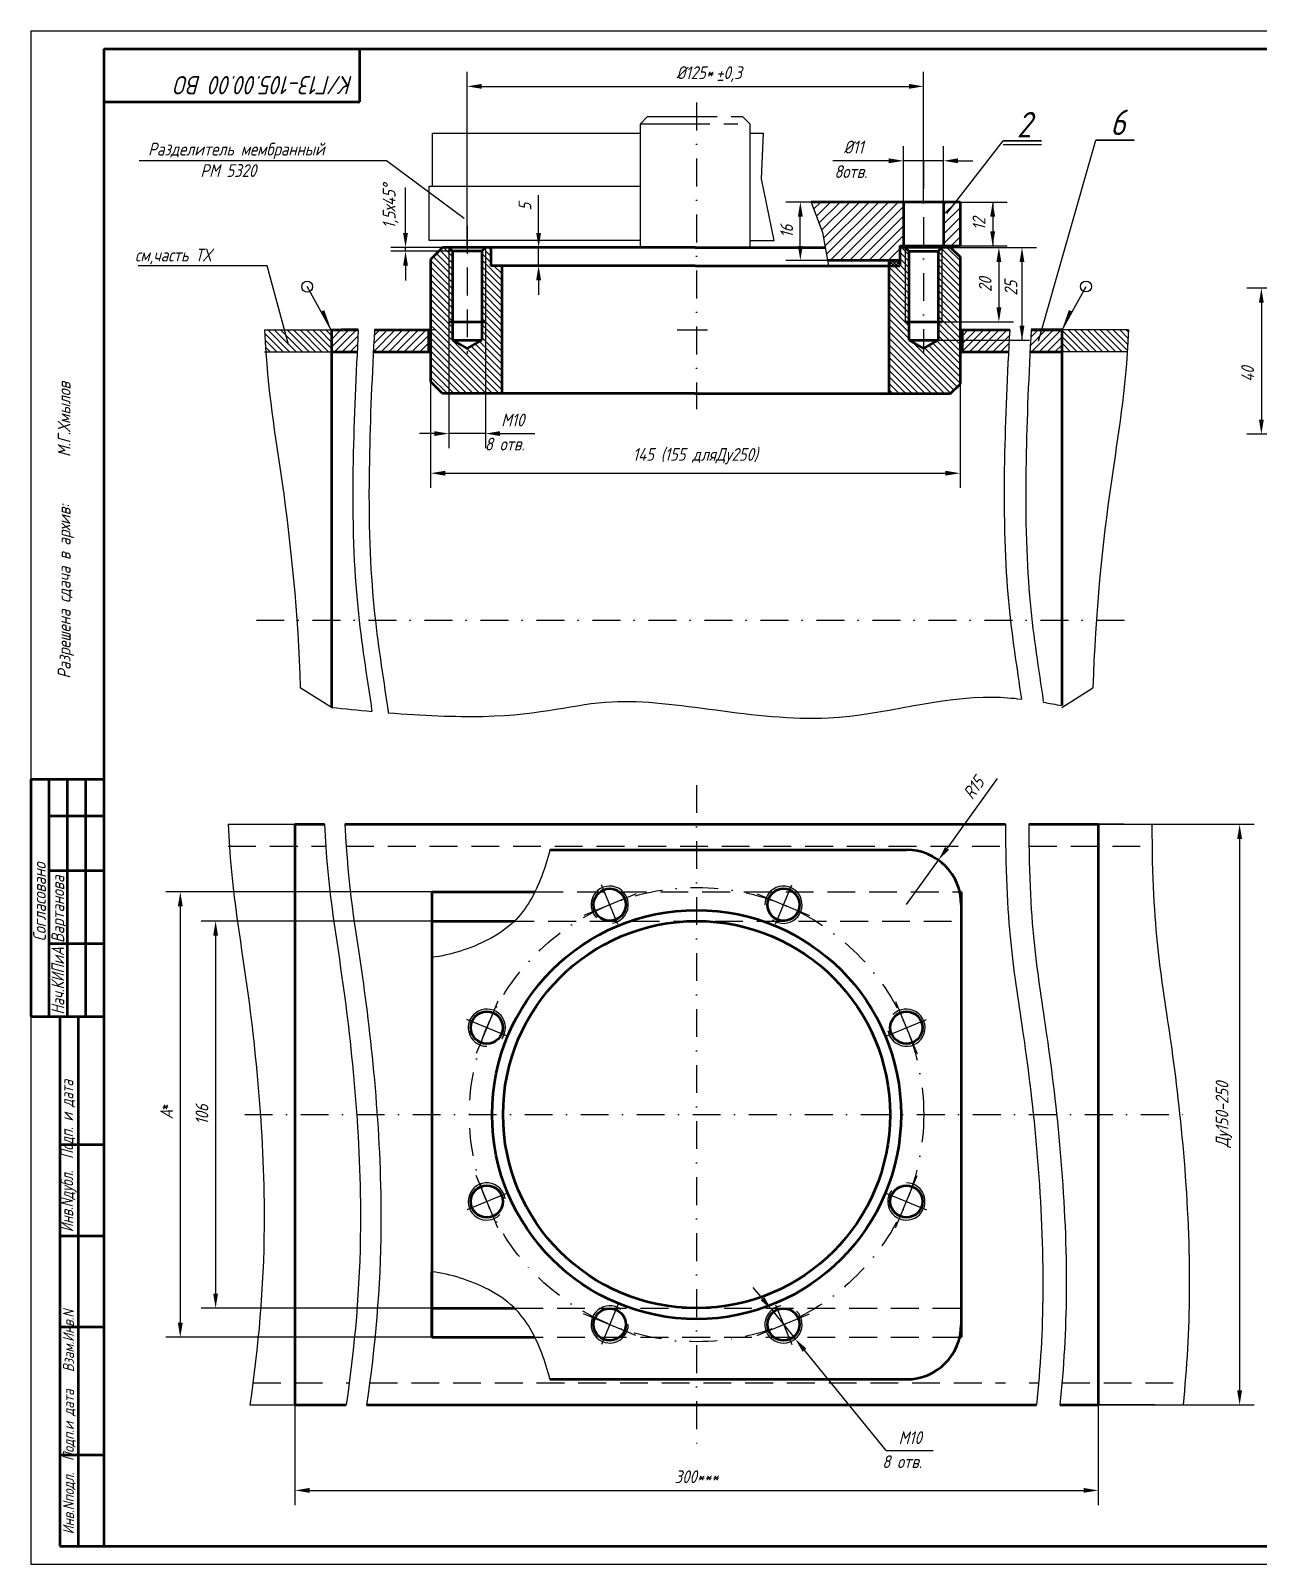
# Model space of a CAD drawing. Header units: inches. Extents: x 4333 to 5224, y 1590 to 2010.
# Drawn here: x 4333 to 4669.2, y 1590.2 to 2010.2 of the extents above; entities that cross this region are included whole.
import ezdxf
from ezdxf.enums import TextEntityAlignment as Align

# ---------------------------------------------------------------- set-up
doc = ezdxf.new("R2010")
doc.units = ezdxf.units.IN
doc.header["$LTSCALE"] = 0.6
doc.header["$MEASUREMENT"] = 0
for name, pattern in [('DASHDOT', [25.4, 12.7, -6.35, 0, -6.35]), ('DASHED', [19.05, 12.7, -6.35]), ('PHANTOM', [63.5, 31.75, -6.35, 6.35, -6.35, 6.35, -6.35])]:
    doc.linetypes.add(name, pattern=pattern)
doc.styles.get("Standard").update_dxf_attribs({"font": 'romand.shx', "width": 0.8, "oblique": 15, "height": 3.5})
doc.dimstyles.get("Standard").update_dxf_attribs({"dimtxt": 3.5, "dimasz": 4, "dimexe": 4, "dimexo": 0, "dimgap": 2, "dimtad": 1, "dimrnd": 0.05, "dimtxsty": 'Standard', "dimcen": 0.09, "dimadec": 0, "dimazin": 2, "dimtfac": 1, "dimtmove": 0, "dimatfit": 3, "dimfxl": 0, "dimtolj": 1, "dimtzin": 0, "dimlwd": 25, "dimlwe": 25, "dimarcsym": 0})

# ---------------------------------------------------------------- blocks, each defined once
blk = doc.blocks.new('*D313')
at = {"color": 0, "linetype": 'Continuous', "lineweight": 25}
for p, q in [((4689.24, 1939.73), (4666.05, 1939.73)), ((4670.05, 1935.73), (4670.05, 1903.73)), ((4688.94, 1899.73), (4666.05, 1899.73))]:
    blk.add_line(p, q, dxfattribs=at)
at = {"color": 0, "linetype": 'Continuous'}
for points in [[(4669.39, 1935.73), (4670.72, 1935.73), (4670.05, 1939.73)], [(4669.39, 1903.73), (4670.72, 1903.73), (4670.05, 1899.73)]]:
    blk.add_solid(points, dxfattribs=at)
at = {"layer": 'DEFPOINTS', "color": 0, "linetype": 'Continuous'}
for p in [(4689.24, 1939.73), (4670.05, 1899.73), (4688.94, 1899.73)]:
    blk.add_point(p, dxfattribs=at)
at = {"color": 0, "linetype": 'Continuous', "lineweight": 25, "insert": (4666.3, 1916.15), "char_height": 3.5, "attachment_point": 5, "rotation": 90}
blk.add_mtext('\\A1;40', dxfattribs=at)
blk = doc.blocks.new('*D314')
at = {"color": 0, "lineweight": 25}
for p, q in [((4452.51, 1982.15), (4452.51, 1998.97)), ((4577.51, 1963.3), (4577.51, 1998.97)), ((4456.51, 1994.97), (4573.51, 1994.97))]:
    blk.add_line(p, q, dxfattribs=at)
at = {"color": 0}
for points in [[(4456.51, 1995.64), (4456.51, 1994.31), (4452.51, 1994.97)], [(4573.51, 1995.64), (4573.51, 1994.31), (4577.51, 1994.97)]]:
    blk.add_solid(points, dxfattribs=at)
at = {"layer": 'DEFPOINTS', "color": 0}
for p in [(4577.51, 1994.97), (4452.51, 1982.15), (4577.51, 1963.3)]:
    blk.add_point(p, dxfattribs=at)
at = {"color": 0, "insert": (4514.83, 1998.72), "char_height": 3.5, "attachment_point": 5}
blk.add_mtext('\\A1;%%C125*', dxfattribs=at)
blk = doc.blocks.new('*D315')
at = {"color": 0, "linetype": 'Continuous', "lineweight": 25}
for p, q in [((4472.1, 1954.85), (4472.1, 1965.21)), ((4479.4, 1950.85), (4468.1, 1950.85)), ((4472.1, 1945.85), (4472.1, 1950.85)), ((4499.86, 1945.85), (4468.1, 1945.85)), ((4472.1, 1941.85), (4472.1, 1937.85))]:
    blk.add_line(p, q, dxfattribs=at)
at = {"color": 0, "linetype": 'Continuous'}
for points in [[(4471.43, 1954.85), (4472.76, 1954.85), (4472.1, 1950.85)], [(4471.43, 1941.85), (4472.76, 1941.85), (4472.1, 1945.85)]]:
    blk.add_solid(points, dxfattribs=at)
at = {"layer": 'DEFPOINTS', "color": 0, "linetype": 'Continuous'}
for p in [(4479.4, 1950.85), (4472.1, 1945.85), (4499.86, 1945.85)]:
    blk.add_point(p, dxfattribs=at)
at = {"color": 0, "linetype": 'Continuous', "lineweight": 25, "insert": (4468.35, 1962.03), "char_height": 3.5, "attachment_point": 5, "rotation": 90}
blk.add_mtext('\\A1;5', dxfattribs=at)
blk = doc.blocks.new('*D316')
at = {"color": 0, "lineweight": 25}
for p, q in [((4451.28, 1766.39), (4379.63, 1766.39)), ((4383.63, 1762.39), (4383.63, 1664.39)), ((4451.28, 1660.39), (4379.63, 1660.39))]:
    blk.add_line(p, q, dxfattribs=at)
at = {"color": 0}
for points in [[(4382.96, 1762.39), (4384.29, 1762.39), (4383.63, 1766.39)], [(4382.96, 1664.39), (4384.29, 1664.39), (4383.63, 1660.39)]]:
    blk.add_solid(points, dxfattribs=at)
at = {"layer": 'DEFPOINTS', "color": 0}
for p in [(4451.28, 1766.39), (4383.63, 1660.39), (4451.28, 1660.39)]:
    blk.add_point(p, dxfattribs=at)
at = {"color": 0, "insert": (4379.88, 1713.39), "char_height": 3.5, "attachment_point": 5, "rotation": 90}
blk.add_mtext('\\A1;106', dxfattribs=at)
blk = doc.blocks.new('*D322')
at = {"color": 0, "lineweight": 25}
for p, q in [((4442.86, 1774.39), (4369.95, 1774.39)), ((4373.95, 1770.39), (4373.95, 1656.39)), ((4442.86, 1652.39), (4369.95, 1652.39))]:
    blk.add_line(p, q, dxfattribs=at)
at = {"color": 0}
for points in [[(4373.28, 1770.39), (4374.62, 1770.39), (4373.95, 1774.39)], [(4373.28, 1656.39), (4374.62, 1656.39), (4373.95, 1652.39)]]:
    blk.add_solid(points, dxfattribs=at)
at = {"layer": 'DEFPOINTS', "color": 0}
for p in [(4442.86, 1774.39), (4373.95, 1652.39), (4442.86, 1652.39)]:
    blk.add_point(p, dxfattribs=at)
at = {"color": 0, "insert": (4370.2, 1713.39), "char_height": 3.5, "attachment_point": 5, "rotation": 90}
blk.add_mtext('\\A1;А', dxfattribs=at)
blk = doc.blocks.new('*D317')
at = {"color": 0, "lineweight": 25}
for p, q in [((4615.36, 1792.89), (4668.1, 1792.89)), ((4664.1, 1788.89), (4664.1, 1637.89)), ((4615.36, 1633.89), (4668.1, 1633.89))]:
    blk.add_line(p, q, dxfattribs=at)
at = {"color": 0}
for points in [[(4663.43, 1788.89), (4664.77, 1788.89), (4664.1, 1792.89)], [(4663.43, 1637.89), (4664.77, 1637.89), (4664.1, 1633.89)]]:
    blk.add_solid(points, dxfattribs=at)
at = {"layer": 'DEFPOINTS', "color": 0}
for p in [(4615.36, 1792.89), (4615.36, 1633.89), (4664.1, 1633.89)]:
    blk.add_point(p, dxfattribs=at)
at = {"color": 0, "insert": (4659.77, 1713.39), "char_height": 3.5, "attachment_point": 5, "rotation": 90}
blk.add_mtext('\\A1;Ду150-250', dxfattribs=at)
blk = doc.blocks.new('*D324')
at = {"color": 0, "lineweight": 25}
for p, q in [((4405.36, 1633.89), (4405.36, 1606.47)), ((4625.36, 1633.89), (4625.36, 1606.47)), ((4409.36, 1610.47), (4621.36, 1610.47))]:
    blk.add_line(p, q, dxfattribs=at)
at = {"color": 0}
for points in [[(4409.36, 1611.14), (4409.36, 1609.81), (4405.36, 1610.47)], [(4621.36, 1611.14), (4621.36, 1609.81), (4625.36, 1610.47)]]:
    blk.add_solid(points, dxfattribs=at)
at = {"layer": 'DEFPOINTS', "color": 0}
for p in [(4405.36, 1633.89), (4625.36, 1633.89), (4625.36, 1610.47)]:
    blk.add_point(p, dxfattribs=at)
at = {"color": 0, "insert": (4515.36, 1614.22), "char_height": 3.5, "attachment_point": 5}
blk.add_mtext('\\A1;300***', dxfattribs=at)
blk = doc.blocks.new('*D325')
at = {"color": 0, "lineweight": 25}
for p, q in [((4597.71, 1805.43), (4583.96, 1786.32)), ((4572.86, 1770.89), (4581.62, 1783.07))]:
    blk.add_line(p, q, dxfattribs=at)
at = {"color": 0}
blk.add_solid([(4583.42, 1786.71), (4584.5, 1785.93), (4581.62, 1783.07)], dxfattribs=at)
at = {"layer": 'DEFPOINTS', "color": 0}
for p in [(4581.62, 1783.07), (4572.86, 1770.89)]:
    blk.add_point(p, dxfattribs=at)
at = {"color": 0, "insert": (4591.24, 1802.85), "char_height": 3.5, "attachment_point": 5, "rotation": 54.2697}
blk.add_mtext('\\A1;R15', dxfattribs=at)
blk = doc.blocks.new('*D327')
at = {"color": 0, "lineweight": 25}
for p, q in [((4572.01, 1963.3), (4539.78, 1963.3)), ((4543.78, 1951.3), (4543.78, 1959.3)), ((4571.01, 1947.3), (4539.78, 1947.3))]:
    blk.add_line(p, q, dxfattribs=at)
at = {"color": 0}
for points in [[(4543.11, 1959.3), (4544.45, 1959.3), (4543.78, 1963.3)], [(4543.11, 1951.3), (4544.45, 1951.3), (4543.78, 1947.3)]]:
    blk.add_solid(points, dxfattribs=at)
at = {"layer": 'DEFPOINTS', "color": 0}
for p in [(4543.78, 1963.3), (4572.01, 1963.3), (4571.01, 1947.3)]:
    blk.add_point(p, dxfattribs=at)
at = {"color": 0, "insert": (4540.03, 1955.3), "char_height": 3.5, "attachment_point": 5, "rotation": 90}
blk.add_mtext('\\A1;16', dxfattribs=at)
blk = doc.blocks.new('*D329')
at = {"color": 0, "lineweight": 25}
for p, q in [((4572.01, 1963.3), (4572.01, 1978.59)), ((4583.01, 1963.3), (4583.01, 1978.59)), ((4568.01, 1974.59), (4552.68, 1974.59)), ((4583.01, 1974.59), (4572.01, 1974.59)), ((4587.01, 1974.59), (4591.01, 1974.59))]:
    blk.add_line(p, q, dxfattribs=at)
at = {"color": 0}
for points in [[(4568.01, 1975.25), (4568.01, 1973.92), (4572.01, 1974.59)], [(4587.01, 1975.25), (4587.01, 1973.92), (4583.01, 1974.59)]]:
    blk.add_solid(points, dxfattribs=at)
at = {"layer": 'DEFPOINTS', "color": 0}
for p in [(4572.01, 1974.59), (4572.01, 1963.3), (4583.01, 1963.3)]:
    blk.add_point(p, dxfattribs=at)
at = {"color": 0, "insert": (4558.35, 1978.34), "char_height": 3.5, "attachment_point": 5}
blk.add_mtext('\\A1;%%C11', dxfattribs=at)

msp = doc.modelspace()

# ---------------------------------------------------------------- hatches: boundary and pattern name
h = msp.add_hatch()
h.set_pattern_fill('ANSI31', color=256, scale=15, style=0)
h.set_pattern_definition([(45, (-3500.4787, 964.214), (-1.3258252, 1.3258252), [])])
h.paths.add_polyline_path([(4571.014, 1963.304), (4546.76, 1963.304), (4549.814, 1954.954), (4550.555, 1950.854), (4571.014, 1950.854)])
h.paths.add_polyline_path([(4587.514, 1963.304), (4583.014, 1963.304), (4583.014, 1951.304), (4587.514, 1951.304)])
h.paths.add_polyline_path([(4571.014, 1950.854), (4550.555, 1950.854), (4551.196, 1947.304), (4571.014, 1947.304)])
h.paths.add_polyline_path([(4572.014, 1963.304), (4571.014, 1963.304), (4571.014, 1951.304), (4572.014, 1951.304)])
h = msp.add_hatch()
h.set_pattern_fill('ANSI37', color=256, scale=5, style=0)
h.set_pattern_definition([(45, (-4453.53145, 795.34385), (-0.44194174, 0.44194174), []), (135, (-4453.53145, 795.34385), (-0.44194174, -0.44194174), [])])
h.paths.add_polyline_path([(4571.014, 1947.304), (4568.014, 1947.304), (4568.014, 1945.854), (4571.014, 1945.854)])
h = msp.add_hatch()
h.set_pattern_fill('ANSI31', color=256, scale=10, angle=90, style=0)
h.set_pattern_definition([(135, (-4453.5315, 795.3438), (-0.88388348, -0.88388348), [])])
edge = h.paths.add_edge_path()
edge.add_line((4415.364, 1928.257), (4397.057, 1928.257))
edge.add_spline(control_points=[(4397.057, 1928.257), (4397.154, 1926.166), (4397.268, 1924.171), (4397.397, 1922.257)], knot_values=[83.6826637, 83.6826637, 83.6826637, 83.6826637, 89.4284029, 89.4284029, 89.4284029, 89.4284029], degree=3, periodic=0)
edge.add_line((4397.397, 1922.257), (4415.364, 1922.257))
edge.add_line((4415.364, 1922.257), (4415.364, 1928.257))
edge = h.paths.add_edge_path()
edge.add_spline(control_points=[(4633.332, 1922.257), (4633.461, 1924.171), (4633.575, 1926.166), (4633.672, 1928.257)], knot_values=[83.6826637, 83.6826637, 83.6826637, 83.6826637, 89.4284029, 89.4284029, 89.4284029, 89.4284029], degree=3, periodic=0)
edge.add_line((4633.672, 1928.257), (4615.364, 1928.257))
edge.add_line((4615.364, 1928.257), (4615.364, 1922.257))
edge.add_line((4615.364, 1922.257), (4633.332, 1922.257))

# ---------------------------------------------------------------- linework, layer by layer
for p, q in [((4332.97, 2010.225), (4332.97, 1590.225)), ((4499.964, 1984.754), (4501.964, 1986.754)), ((4527.914, 1986.754), (4529.914, 1984.754)), ((4529.914, 1984.754), (4529.914, 1950.854)), ((4443.014, 1967.604), (4443.014, 1982.154)), ((4443.014, 1982.154), (4455.514, 1982.154)), ((4529.914, 1982.154), (4533.689, 1982.154)), ((4533.114, 1969.654), (4533.689, 1982.154)), ((4583.932, 1960.131), (4599.364, 1980.014)), ((4599.364, 1979.014), (4609.864, 1979.014)), ((4608.995, 1925.21), (4624.674, 1980.243)), ((4362.666, 1974.706), (4430.436, 1974.706)), ((4430.436, 1974.706), (4451.694, 1958.906)), ((4442.114, 1967.604), (4500.014, 1967.604)), ((4536.614, 1952.804), (4533.114, 1969.654)), ((4546.76, 1963.304), (4549.814, 1954.954)), ((4549.814, 1954.954), (4551.458, 1945.854)), ((4448.514, 1944.821), (4444.148, 1949.187)), ((4448.514, 1946.589), (4445.032, 1950.071)), ((4448.514, 1948.356), (4446.017, 1950.854)), ((4447.512, 1950.851), (4447.512, 1930.445)), ((4447.514, 1950.854), (4447.514, 1935.554)), ((4459.014, 1946.695), (4456.514, 1949.195)), ((4457.512, 1950.851), (4457.512, 1930.445)), ((4457.514, 1950.854), (4457.514, 1935.554)), ((4459.014, 1948.463), (4457.514, 1949.963)), ((4459.014, 1950.231), (4458.392, 1950.854)), ((4529.914, 1952.804), (4536.614, 1952.804)), ((4573.514, 1947.1), (4571.014, 1949.6)), ((4573.514, 1948.868), (4571.526, 1950.856)), ((4572.514, 1950.854), (4572.514, 1930.447)), ((4587.514, 1943.707), (4581.514, 1949.707)), ((4582.514, 1950.854), (4582.514, 1943.157)), ((4582.514, 1950.854), (4582.514, 1930.447)), ((4587.514, 1945.474), (4582.514, 1950.474)), ((4587.514, 1947.242), (4583.901, 1950.856)), ((4397.72, 1945.816), (4362.442, 1945.816)), ((4403.616, 1924.301), (4397.72, 1945.816)), ((4448.514, 1941.285), (4442.514, 1947.285)), ((4448.514, 1939.518), (4442.514, 1945.518)), ((4448.514, 1943.053), (4443.264, 1948.303)), ((4462.014, 1941.927), (4456.514, 1947.427)), ((4462.014, 1940.16), (4456.514, 1945.66)), ((4462.014, 1943.695), (4459.856, 1945.854)), ((4462.014, 1945.463), (4461.624, 1945.854)), ((4573.514, 1941.797), (4568.014, 1947.297)), ((4573.514, 1940.029), (4568.014, 1945.529)), ((4573.514, 1945.332), (4571.014, 1947.832)), ((4573.514, 1943.565), (4571.014, 1946.065)), ((4587.514, 1941.939), (4581.514, 1947.939)), ((4587.514, 1940.171), (4581.514, 1946.171)), ((4448.514, 1937.75), (4442.514, 1943.75)), ((4448.514, 1935.982), (4442.514, 1941.982)), ((4462.014, 1938.392), (4456.514, 1943.892)), ((4462.014, 1936.624), (4456.514, 1942.124)), ((4573.514, 1938.261), (4568.014, 1943.761)), ((4573.514, 1936.493), (4568.014, 1941.993)), ((4587.514, 1938.403), (4581.514, 1944.403)), ((4587.514, 1936.636), (4581.514, 1942.636)), ((4587.514, 1934.868), (4581.514, 1940.868)), ((4415.358, 1928.101), (4408.704, 1940.121)), ((4448.514, 1934.214), (4442.514, 1940.214)), ((4448.514, 1932.446), (4442.514, 1938.446)), ((4448.514, 1930.679), (4442.514, 1936.679)), ((4462.014, 1934.856), (4456.514, 1940.356)), ((4462.014, 1933.089), (4456.514, 1938.589)), ((4462.014, 1931.321), (4456.514, 1936.821)), ((4572.514, 1935.726), (4568.014, 1940.226)), ((4573.514, 1932.958), (4568.014, 1938.458)), ((4573.514, 1931.19), (4568.014, 1936.69)), ((4587.514, 1933.1), (4581.514, 1939.1)), ((4587.514, 1931.332), (4581.514, 1937.332)), ((4615.381, 1928.152), (4622.035, 1940.171)), ((4448.512, 1928.913), (4442.514, 1934.911)), ((4447.401, 1928.257), (4442.514, 1933.143)), ((4462.014, 1929.553), (4456.514, 1935.053)), ((4461.543, 1928.257), (4456.514, 1933.285)), ((4573.514, 1929.422), (4568.014, 1934.922)), ((4573.514, 1927.655), (4568.014, 1933.155)), ((4573.514, 1934.726), (4572.687, 1935.554)), ((4587.514, 1927.797), (4581.514, 1933.797)), ((4584.758, 1930.554), (4581.514, 1933.797)), ((4587.514, 1926.029), (4581.514, 1932.029)), ((4582.99, 1930.554), (4581.514, 1932.029)), ((4586.525, 1930.554), (4581.525, 1935.554)), ((4397.057, 1928.257), (4422.716, 1928.257)), ((4415.364, 1927.784), (4415.837, 1928.257)), ((4415.364, 1925.663), (4417.958, 1928.257)), ((4415.364, 1923.542), (4420.08, 1928.257)), ((4416.201, 1922.257), (4422.201, 1928.257)), ((4426.829, 1922.278), (4432.807, 1928.257)), ((4426.947, 1924.518), (4430.686, 1928.257)), ((4427.07, 1926.762), (4428.565, 1928.257)), ((4443.865, 1928.257), (4427.155, 1928.257)), ((4428.929, 1922.257), (4434.929, 1928.257)), ((4431.05, 1922.257), (4437.05, 1928.257)), ((4433.171, 1922.257), (4439.171, 1928.257)), ((4435.293, 1922.257), (4441.293, 1928.257)), ((4445.633, 1928.257), (4442.514, 1931.375)), ((4443.865, 1928.257), (4442.514, 1929.608)), ((4459.501, 1910.854), (4442.514, 1927.84)), ((4461.268, 1910.854), (4443.865, 1928.257)), ((4462.014, 1911.875), (4445.633, 1928.257)), ((4448.512, 1927.146), (4447.401, 1928.257)), ((4458.007, 1928.257), (4456.512, 1929.752)), ((4462.014, 1922.482), (4456.512, 1927.984)), ((4459.775, 1928.257), (4456.514, 1931.518)), ((4462.014, 1924.25), (4458.007, 1928.257)), ((4462.014, 1926.018), (4459.775, 1928.257)), ((4462.014, 1927.785), (4461.543, 1928.257)), ((4510.037, 1928.257), (4518.347, 1928.257)), ((4586.731, 1912.67), (4568.014, 1931.387)), ((4573.514, 1925.887), (4568.014, 1931.387)), ((4585.847, 1911.786), (4568.014, 1929.619)), ((4573.233, 1924.401), (4568.014, 1929.619)), ((4584.963, 1910.902), (4568.014, 1927.851)), ((4587.514, 1924.261), (4581.514, 1930.261)), ((4587.514, 1922.493), (4581.514, 1928.493)), ((4587.514, 1922.493), (4581.514, 1928.493)), ((4601.117, 1928.257), (4587.514, 1928.257)), ((4588.114, 1926.586), (4589.785, 1928.257)), ((4588.114, 1924.465), (4591.906, 1928.257)), ((4588.114, 1922.344), (4594.028, 1928.257)), ((4590.149, 1922.257), (4596.149, 1928.257)), ((4592.27, 1922.257), (4598.27, 1928.257)), ((4594.392, 1922.257), (4600.392, 1928.257)), ((4606.784, 1924.043), (4610.998, 1928.257)), ((4606.906, 1926.286), (4608.877, 1928.257)), ((4607.12, 1922.257), (4613.12, 1928.257)), ((4633.672, 1928.257), (4608.013, 1928.257)), ((4609.241, 1922.257), (4615.241, 1928.257)), ((4418.322, 1922.257), (4422.62, 1926.554)), ((4420.444, 1922.257), (4422.497, 1924.311)), ((4437.414, 1922.257), (4441.914, 1926.757)), ((4439.535, 1922.257), (4441.914, 1924.636)), ((4457.733, 1910.854), (4442.514, 1926.072)), ((4455.965, 1910.854), (4442.514, 1924.304)), ((4462.014, 1915.411), (4453.628, 1923.797)), ((4462.014, 1917.179), (4454.753, 1924.44)), ((4462.014, 1918.946), (4455.878, 1925.083)), ((4462.014, 1920.714), (4456.512, 1926.217)), ((4583.244, 1910.854), (4568.014, 1926.084)), ((4581.477, 1910.854), (4568.014, 1924.316)), ((4587.514, 1915.422), (4578.953, 1923.984)), ((4587.514, 1917.19), (4580.078, 1924.627)), ((4587.514, 1918.958), (4581.203, 1925.269)), ((4587.514, 1920.726), (4581.514, 1926.726)), ((4581.514, 1925.447), (4606.524, 1925.447)), ((4596.513, 1922.257), (4601.034, 1926.778)), ((4598.634, 1922.257), (4600.911, 1924.533)), ((4611.362, 1922.257), (4615.364, 1926.259)), ((4613.484, 1922.257), (4615.364, 1924.138)), ((4441.657, 1922.257), (4441.914, 1922.515)), ((4454.197, 1910.854), (4442.514, 1922.537)), ((4452.43, 1910.854), (4442.514, 1920.769)), ((4462.014, 1913.643), (4452.48, 1923.177)), ((4579.709, 1910.854), (4568.014, 1922.548)), ((4577.941, 1910.854), (4568.014, 1920.78)), ((4587.514, 1913.655), (4577.828, 1923.341)), ((4600.756, 1922.257), (4600.793, 1922.294)), ((4450.662, 1910.854), (4442.514, 1919.001)), ((4448.894, 1910.854), (4442.514, 1917.233)), ((4447.126, 1910.854), (4442.514, 1915.466)), ((4576.173, 1910.854), (4568.014, 1919.012)), ((4574.406, 1910.854), (4568.014, 1917.245)), ((4572.638, 1910.854), (4568.014, 1915.477)), ((4570.87, 1910.854), (4568.014, 1913.709)), ((4569.102, 1910.854), (4568.014, 1911.941)), ((4482.464, 1910.854), (4445.814, 1910.854)), ((4515.014, 1910.854), (4553.126, 1910.854)), ((4542.805, 1910.854), (4560.249, 1910.854)), ((4568.024, 1910.854), (4547.464, 1910.854)), ((4332.97, 1887.225), (4332.97, 1590.225)), ((4415.364, 1824.911), (4406.792, 1830.299)), ((4615.364, 1824.911), (4623.937, 1830.299)), ((4387.057, 1792.893), (4413.446, 1792.893)), ((4599.988, 1792.893), (4419.043, 1792.893)), ((4632.376, 1792.893), (4606.385, 1792.893)), ((4619.119, 1792.893), (4632.376, 1792.893)), ((4475.184, 1785.893), (4567.864, 1785.893)), ((4498.805, 1773.86), (4484.481, 1767.927)), ((4493.78, 1765.502), (4489.299, 1776.321)), ((4546.412, 1767.859), (4532.088, 1773.792)), ((4536.949, 1765.502), (4541.43, 1776.321)), ((4460.899, 1744.44), (4454.965, 1730.116)), ((4575.832, 1729.952), (4569.898, 1744.277)), ((4463.255, 1734.977), (4452.436, 1739.459)), ((4567.474, 1734.977), (4578.292, 1739.459)), ((4454.897, 1696.834), (4460.831, 1682.509)), ((4569.83, 1682.346), (4575.764, 1696.67)), ((4463.255, 1691.809), (4452.436, 1687.327)), ((4567.474, 1691.809), (4578.292, 1687.327)), ((4493.78, 1661.284), (4489.299, 1650.465)), ((4536.949, 1661.284), (4541.43, 1650.465)), ((4484.317, 1658.927), (4498.641, 1652.994)), ((4531.924, 1652.926), (4546.248, 1658.859)), ((4392.991, 1633.893), (4419.38, 1633.893)), ((4419.38, 1633.893), (4405.364, 1633.893)), ((4608.5, 1633.893), (4424.978, 1633.893)), ((4424.978, 1633.893), (4608.5, 1633.893)), ((4640.889, 1633.893), (4614.898, 1633.893)), ((4614.898, 1633.893), (4615.364, 1633.893)), ((4567.335, 1621.366), (4580.141, 1621.366))]:
    msp.add_line(p, q)
at = {"lineweight": 25}
for p, q in [((4332.97, 2010.225), (5223.97, 2010.225)), ((4332.97, 2005.225), (4332.97, 1595.225)), ((4435.649, 1954.854), (4435.649, 1967.276)), ((4587.514, 1963.304), (4600.461, 1963.304)), ((4596.461, 1963.304), (4596.461, 1951.304)), ((4445.814, 1950.854), (4431.649, 1950.854)), ((4448.514, 1949.854), (4431.649, 1949.854)), ((4435.649, 1949.854), (4435.649, 1950.854)), ((4584.912, 1950.856), (4602.165, 1950.856)), ((4587.514, 1951.304), (4600.461, 1951.304)), ((4435.649, 1945.854), (4435.649, 1941.854)), ((4598.165, 1946.856), (4598.165, 1934.447)), ((4447.514, 1935.554), (4447.514, 1895.886)), ((4457.514, 1935.554), (4457.514, 1895.886)), ((4581.514, 1930.447), (4602.165, 1930.447)), ((4442.514, 1914.154), (4442.514, 1885.031)), ((4587.514, 1913.454), (4587.514, 1885.031)), ((4443.514, 1899.886), (4439.514, 1899.886)), ((4457.514, 1899.886), (4447.514, 1899.886)), ((4461.514, 1899.886), (4471.08, 1899.886)), ((4446.514, 1889.031), (4583.514, 1889.031)), ((4533.419, 1662.98), (4530.892, 1666.081)), ((4535.946, 1659.88), (4542.39, 1651.973)), ((4567.335, 1621.366), (4544.917, 1648.873)), ((4332.97, 1590.225), (5223.97, 1590.225))]:
    msp.add_line(p, q, dxfattribs=at)
at = {"lineweight": 50}
for p, q in [((4352.97, 2005.225), (4352.97, 1595.225)), ((4352.97, 2005.225), (5218.97, 2005.225)), ((4423.103, 1990.72), (4423.103, 2005.225)), ((4353.039, 1990.72), (4423.103, 1990.72)), ((4587.514, 1963.304), (4546.76, 1963.304)), ((4572.014, 1963.304), (4572.014, 1951.304)), ((4583.014, 1963.304), (4583.014, 1951.304)), ((4587.514, 1963.304), (4587.514, 1951.304)), ((4445.814, 1950.854), (4442.514, 1947.554)), ((4477.03, 1950.854), (4445.814, 1950.854)), ((4447.514, 1950.854), (4448.514, 1949.854)), ((4448.512, 1949.851), (4448.512, 1925.445)), ((4456.514, 1949.854), (4448.514, 1949.854)), ((4456.512, 1949.851), (4456.512, 1925.445)), ((4457.514, 1950.854), (4456.514, 1949.854)), ((4459.014, 1950.854), (4459.014, 1945.854)), ((4515.014, 1950.854), (4459.014, 1950.854)), ((4515.014, 1950.854), (4550.555, 1950.854)), ((4571.014, 1951.304), (4571.014, 1945.854)), ((4571.014, 1951.304), (4587.514, 1951.304)), ((4584.912, 1950.856), (4571.014, 1950.856)), ((4572.514, 1950.854), (4573.514, 1949.854)), ((4573.514, 1949.854), (4573.514, 1925.447)), ((4573.514, 1949.854), (4581.514, 1949.854)), ((4582.517, 1950.856), (4581.514, 1949.854)), ((4581.514, 1949.854), (4581.514, 1925.447)), ((4584.912, 1950.856), (4587.514, 1948.254)), ((4584.914, 1950.854), (4587.514, 1948.254)), ((4442.514, 1947.554), (4442.514, 1914.154)), ((4515.014, 1945.854), (4459.014, 1945.854)), ((4462.014, 1945.854), (4462.014, 1910.854)), ((4515.014, 1945.854), (4571.014, 1945.854)), ((4571.014, 1947.304), (4551.196, 1947.304)), ((4568.014, 1947.304), (4568.014, 1910.854)), ((4587.514, 1948.254), (4587.514, 1913.454)), ((4415.364, 1928.257), (4415.364, 1824.911)), ((4415.364, 1928.257), (4422.716, 1928.257)), ((4422.716, 1928.257), (4418.106, 1928.257)), ((4427.155, 1928.257), (4442.514, 1928.257)), ((4441.914, 1928.257), (4441.914, 1922.257)), ((4447.512, 1930.445), (4457.512, 1930.445)), ((4572.514, 1930.447), (4582.514, 1930.447)), ((4587.514, 1928.257), (4601.117, 1928.257)), ((4588.114, 1928.257), (4588.114, 1922.257)), ((4615.364, 1928.257), (4607.017, 1928.257)), ((4607.017, 1928.257), (4615.364, 1928.257)), ((4615.364, 1928.257), (4615.364, 1825.387)), ((4448.512, 1925.445), (4456.512, 1925.445)), ((4448.512, 1925.445), (4452.512, 1923.159)), ((4452.512, 1923.159), (4456.512, 1925.445)), ((4573.514, 1925.447), (4581.514, 1925.447)), ((4573.514, 1925.447), (4577.514, 1923.162)), ((4577.514, 1923.162), (4581.514, 1925.447)), ((4415.364, 1922.257), (4422.389, 1922.257)), ((4426.828, 1922.257), (4442.514, 1922.257)), ((4587.514, 1922.257), (4600.791, 1922.257)), ((4606.69, 1922.257), (4615.364, 1922.257)), ((4462.014, 1918.07), (4462.014, 1912.529)), ((4445.814, 1910.854), (4442.514, 1914.154)), ((4584.914, 1910.854), (4587.514, 1913.454)), ((4483.521, 1910.854), (4445.814, 1910.854)), ((4515.014, 1910.854), (4476.803, 1910.854)), ((4514.964, 1910.854), (4584.914, 1910.854)), ((4332.97, 1805.225), (4332.97, 1740.225)), ((4332.97, 1805.225), (4352.97, 1805.225)), ((4337.97, 1805.225), (4337.97, 1740.225)), ((4342.97, 1805.225), (4342.97, 1740.225)), ((4347.97, 1805.225), (4347.97, 1740.225)), ((4337.97, 1795.225), (4352.97, 1795.225)), ((4405.364, 1792.893), (4405.364, 1633.893)), ((4405.364, 1792.893), (4413.446, 1792.893)), ((4419.043, 1792.893), (4599.988, 1792.893)), ((4606.385, 1792.893), (4625.364, 1792.893)), ((4625.364, 1792.893), (4625.364, 1633.893)), ((4475.184, 1785.893), (4572.864, 1785.893)), ((4337.97, 1780.225), (4352.97, 1780.225)), ((4442.864, 1774.393), (4442.864, 1756.436)), ((4587.864, 1774.393), (4587.864, 1652.393)), ((4337.97, 1760.225), (4352.97, 1760.225)), ((4442.864, 1756.304), (4442.864, 1652.393)), ((4332.97, 1740.225), (4352.97, 1740.225)), ((4340.97, 1740.225), (4340.97, 1595.225)), ((4345.97, 1740.225), (4345.97, 1595.225)), ((4340.97, 1705.225), (4352.97, 1705.225)), ((4340.97, 1680.225), (4352.97, 1680.225)), ((4442.864, 1652.393), (4442.864, 1670.35)), ((4340.97, 1655.225), (4352.97, 1655.225)), ((4475.184, 1640.893), (4572.864, 1640.893)), ((4405.364, 1633.893), (4419.38, 1633.893)), ((4424.978, 1633.893), (4608.5, 1633.893)), ((4614.898, 1633.893), (4625.364, 1633.893)), ((4340.97, 1620.225), (4352.97, 1620.225)), ((4340.97, 1595.225), (5218.97, 1595.225))]:
    msp.add_line(p, q, dxfattribs=at)
at = {"color": 0, "linetype": 'ByBlock'}
for p, q in [((4452.514, 1950.854), (4452.514, 1991.304)), ((4577.514, 1963.304), (4577.514, 1991.304)), ((4515.014, 1945.854), (4526.464, 1945.854))]:
    msp.add_line(p, q, dxfattribs=at)
at = {"linetype": 'PHANTOM'}
for p, q in [((4501.964, 1986.754), (4527.914, 1986.754)), ((4499.964, 1984.754), (4529.914, 1984.754)), ((4442.114, 1952.804), (4442.114, 1967.604))]:
    msp.add_line(p, q, dxfattribs=at)
at = {"linetype": 'DASHDOT'}
for p, q in [((4515.364, 1990.551), (4515.364, 1906.528)), ((4577.514, 1974.504), (4577.514, 1922.126)), ((4394.827, 1848.757), (4634.448, 1848.757)), ((4515.364, 1803.626), (4515.364, 1622.95)), ((4391.619, 1713.393), (4652.037, 1713.393))]:
    msp.add_line(p, q, dxfattribs=at)
at = {"linetype": 'Continuous'}
for p, q in [((4499.964, 1950.854), (4499.964, 1984.754)), ((4455.214, 1982.154), (4499.964, 1982.154)), ((4500.014, 1952.804), (4442.114, 1952.804))]:
    msp.add_line(p, q, dxfattribs=at)
at = {"lineweight": 30}
for p, q in [((4599.364, 1980.014), (4609.864, 1980.014)), ((4624.674, 1980.243), (4635.248, 1980.243))]:
    msp.add_line(p, q, dxfattribs=at)
at = {"linetype": 'DASHED'}
for p, q in [((4452.514, 1956.754), (4452.514, 1921.723)), ((4387.057, 1786.893), (4413.786, 1786.893)), ((4419.384, 1786.893), (4600.015, 1786.893)), ((4606.412, 1786.893), (4640.118, 1786.893)), ((4471.191, 1774.393), (4587.45, 1774.393)), ((4463.295, 1766.393), (4587.864, 1766.393)), ((4442.864, 1660.393), (4587.864, 1660.393)), ((4442.864, 1652.393), (4587.45, 1652.393)), ((4393.833, 1639.893), (4413.786, 1639.893)), ((4419.384, 1639.893), (4420.221, 1639.893)), ((4425.819, 1639.893), (4600.015, 1639.893)), ((4606.412, 1639.893), (4609.052, 1639.893)), ((4615.45, 1639.893), (4649.155, 1639.893))]:
    msp.add_line(p, q, dxfattribs=at)
at = {"linetype": 'Continuous', "lineweight": 25}
for p, q in [((4584.912, 1950.856), (4608.491, 1950.856)), ((4604.491, 1946.856), (4604.491, 1925.447)), ((4397.057, 1922.257), (4415.364, 1922.257)), ((4633.332, 1922.257), (4615.364, 1922.257))]:
    msp.add_line(p, q, dxfattribs=at)
at = {"color": 0}
msp.add_line((4560.203, 1910.854), (4560.244, 1910.895), dxfattribs=at)
at = {"linetype": 'Continuous', "lineweight": 50}
for p, q in [((4442.864, 1774.393), (4471.081, 1774.393)), ((4587.45, 1774.393), (4587.864, 1774.393)), ((4442.864, 1766.393), (4465.501, 1766.393)), ((4442.864, 1660.393), (4465.501, 1660.393)), ((4442.864, 1652.393), (4471.081, 1652.393)), ((4587.45, 1652.393), (4587.864, 1652.393))]:
    msp.add_line(p, q, dxfattribs=at)
for points in [[(4415.358, 1928.101, 0, 1, 0), (4412.939, 1933.483, 1, 1, 0)], [(4615.381, 1928.152, 0, 1, 0), (4617.8, 1933.533, 1, 1, 0)]]:
    msp.add_lwpolyline(points, format="xyseb")
for centre in [(4408.704, 1940.121), (4622.035, 1940.171)]:
    msp.add_circle(centre, 1.5)
at = {"linetype": 'DASHDOT'}
msp.add_circle((4515.364, 1713.393), 62.201, dxfattribs=at)
at = {"lineweight": 50}
for centre, radius in [((4491.561, 1770.86), 4.4), ((4539.168, 1770.86), 4.4), ((4515.364, 1713.393), 56), ((4515.364, 1713.393), 53), ((4457.898, 1737.196), 4.4), ((4572.831, 1737.196), 4.4), ((4457.898, 1689.59), 4.4), ((4572.831, 1689.59), 4.4), ((4491.561, 1655.927), 4.4), ((4539.168, 1655.927), 4.4)]:
    msp.add_circle(centre, radius, dxfattribs=at)
for centre, start, end in [((4572.864, 1770.893), 0, 90), ((4572.864, 1655.893), 270, 0)]:
    msp.add_arc(centre, 15, start, end, dxfattribs=at)
for centre, start, end in [((4491.561, 1770.86), 278.5085, 225.09517), ((4539.168, 1770.86), 233.5085, 180.09517), ((4457.898, 1737.196), 323.5085, 270.09517), ((4572.831, 1737.196), 188.5085, 135.09517), ((4457.898, 1689.59), 8.5085, 315.09517), ((4572.831, 1689.59), 143.5085, 90.09517), ((4491.561, 1655.927), 53.5085, 0.09517), ((4539.168, 1655.927), 98.5085, 45.09517)]:
    msp.add_arc(centre, 5.1, start, end)
for points, knots in [([(4397.057, 1928.257), (4397.868, 1910.691), (4402.335, 1887.256), (4406.249, 1850.34), (4406.792, 1830.299)], [83.6826637, 83.6826637, 83.6826637, 83.6826637, 131.95074, 188.8127695, 188.8127695, 188.8127695, 188.8127695]), ([(4422.716, 1928.257), (4422.046, 1916.554), (4419.711, 1861.394), (4423.636, 1843.506), (4426.404, 1823.978), (4426.429, 1823.802)], [42.3398849, 42.3398849, 42.3398849, 42.3398849, 63.4528195, 131.95074, 132.5700732, 132.5700732, 132.5700732, 132.5700732]), ([(4427.155, 1928.257), (4426.485, 1916.554), (4424.15, 1861.394), (4428.094, 1843.419), (4430.878, 1823.728), (4430.92, 1823.427)], [42.3398849, 42.3398849, 42.3398849, 42.3398849, 63.4528195, 131.95074, 133.0105887, 133.0105887, 133.0105887, 133.0105887]), ([(4601.117, 1928.257), (4600.448, 1916.554), (4598.202, 1863.496), (4601.723, 1845.037), (4604.344, 1827.174)], [42.3398849, 42.3398849, 42.3398849, 42.3398849, 63.4528195, 128.5361108, 128.5361108, 128.5361108, 128.5361108]), ([(4607.017, 1928.257), (4606.348, 1916.554), (4604.081, 1863.02), (4607.686, 1844.709), (4610.337, 1826.536)], [42.3398849, 42.3398849, 42.3398849, 42.3398849, 63.4528195, 129.3093139, 129.3093139, 129.3093139, 129.3093139]), ([(4633.672, 1928.257), (4632.861, 1910.691), (4628.394, 1887.256), (4624.48, 1850.34), (4623.937, 1830.299)], [83.6826637, 83.6826637, 83.6826637, 83.6826637, 131.95074, 188.8127695, 188.8127695, 188.8127695, 188.8127695]), ([(4430.92, 1823.427), (4440.144, 1822.704), (4469.333, 1821.364), (4496.375, 1831.161), (4547.874, 1816.128), (4584.26, 1828.88), (4601.785, 1827.481), (4604.344, 1827.174)], [48.9710404, 48.9710404, 48.9710404, 48.9710404, 65.3516716, 100.8500867, 160.328652, 205.8612768, 213.6289717, 213.6289717, 213.6289717, 213.6289717]), ([(4387.057, 1792.893), (4387.868, 1775.327), (4392.829, 1749.298), (4398.857, 1689.208), (4395.336, 1649.748), (4392.991, 1633.893)], [83.6826637, 83.6826637, 83.6826637, 83.6826637, 131.95074, 200.4486604, 248.1616642, 248.1616642, 248.1616642, 248.1616642]), ([(4413.446, 1792.893), (4414.257, 1775.327), (4419.218, 1749.298), (4425.245, 1689.208), (4421.725, 1649.748), (4419.38, 1633.893)], [83.6826637, 83.6826637, 83.6826637, 83.6826637, 131.95074, 200.4486604, 248.1616642, 248.1616642, 248.1616642, 248.1616642]), ([(4419.043, 1792.893), (4419.854, 1775.327), (4424.816, 1749.298), (4430.843, 1689.208), (4427.322, 1649.748), (4424.978, 1633.893)], [83.6826637, 83.6826637, 83.6826637, 83.6826637, 131.95074, 200.4486604, 248.1616642, 248.1616642, 248.1616642, 248.1616642]), ([(4599.988, 1792.893), (4599.921, 1763.679), (4605.59, 1736.743), (4611.496, 1677.861), (4609.518, 1644.033), (4608.5, 1633.893)], [69.2626061, 69.2626061, 69.2626061, 69.2626061, 131.95074, 200.4486604, 230.4349417, 230.4349417, 230.4349417, 230.4349417]), ([(4606.385, 1792.893), (4606.319, 1763.679), (4611.988, 1736.743), (4617.894, 1677.861), (4615.916, 1644.033), (4614.898, 1633.893)], [69.2626061, 69.2626061, 69.2626061, 69.2626061, 131.95074, 200.4486604, 230.4349417, 230.4349417, 230.4349417, 230.4349417]), ([(4640.091, 1792.893), (4640.025, 1763.679), (4645.694, 1736.743), (4651.6, 1677.861), (4649.622, 1644.033), (4648.604, 1633.893)], [69.2626061, 69.2626061, 69.2626061, 69.2626061, 131.95074, 200.4486604, 230.4349417, 230.4349417, 230.4349417, 230.4349417]), ([(4475.184, 1785.893), (4474.557, 1783.467), (4472.402, 1776.372), (4466.144, 1764.51), (4452.784, 1758.459), (4445.533, 1756.75), (4442.864, 1756.436)], [12.9016167, 12.9016167, 12.9016167, 12.9016167, 20.416258, 35.0931964, 51.7552633, 60.4870232, 60.4870232, 60.4870232, 60.4870232]), ([(4475.184, 1640.893), (4474.557, 1643.319), (4472.402, 1650.414), (4466.144, 1662.276), (4452.784, 1668.327), (4445.533, 1670.036), (4442.864, 1670.35)], [12.9016167, 12.9016167, 12.9016167, 12.9016167, 20.416258, 35.0931964, 51.7552633, 60.4870232, 60.4870232, 60.4870232, 60.4870232])]:
    msp.add_open_spline(points, degree=3, knots=knots)
for points in [[(4415.364, 1824.911), (4418.932, 1824.512), (4422.659, 1824.136), (4426.429, 1823.802)], [(4610.251, 1826.311), (4611.954, 1826.024), (4613.659, 1825.711), (4615.364, 1825.387)]]:
    msp.add_open_spline(points, degree=3)
for points in [[(4595.794, 1959.316), (4597.128, 1959.316), (4596.461, 1963.316)], [(4434.982, 1954.854), (4436.316, 1954.854), (4435.649, 1950.854)], [(4595.794, 1955.26), (4597.128, 1955.26), (4596.461, 1951.26)], [(4434.982, 1945.854), (4436.316, 1945.854), (4435.649, 1949.854)], [(4597.498, 1946.856), (4598.832, 1946.856), (4598.165, 1950.856)], [(4597.498, 1934.447), (4598.832, 1934.447), (4598.165, 1930.447)], [(4443.514, 1900.552), (4443.514, 1899.219), (4447.514, 1899.886)], [(4461.514, 1900.552), (4461.514, 1899.219), (4457.514, 1899.886)], [(4446.514, 1889.698), (4446.514, 1888.364), (4442.514, 1889.031)], [(4583.514, 1889.698), (4583.514, 1888.364), (4587.514, 1889.031)], [(4533.936, 1663.402), (4532.902, 1662.559), (4535.946, 1659.88)], [(4545.434, 1649.294), (4544.4, 1648.451), (4542.39, 1651.973)]]:
    msp.add_solid(points)
at = {"linetype": 'Continuous'}
for points in [[(4603.824, 1946.856), (4605.157, 1946.856), (4604.491, 1950.856)], [(4603.824, 1929.441), (4605.157, 1929.441), (4604.491, 1925.441)]]:
    msp.add_solid(points, dxfattribs=at)
at = {"layer": 'DEFPOINTS', "color": 0, "linetype": 'ByBlock'}
for p in [(4572.464, 1963.304), (4577.514, 1963.304), (4586.964, 1963.304), (4452.514, 1950.854), (4459.014, 1950.854), (4576.964, 1951.304), (4577.514, 1950.754), (4585.514, 1950.854), (4585.514, 1950.854), (4586.964, 1951.304), (4462.014, 1945.854), (4515.014, 1945.854), (4568.014, 1945.854), (4570.964, 1947.304), (4570.964, 1947.304), (4570.964, 1947.304), (4500.014, 1940.554), (4530.014, 1940.554), (4572.514, 1935.554), (4581.514, 1935.554), (4582.514, 1935.554), (4577.514, 1930.554), (4442.514, 1912.854), (4442.514, 1912.854), (4442.514, 1912.854), (4444.514, 1910.854), (4514.964, 1910.854)]:
    msp.add_point(p, dxfattribs=at)

# ---------------------------------------------------------------- texts
at = {"linetype": 'Continuous', "lineweight": 25, "oblique": 15, "width": 0.8}
for s, p in [('+0,3', (4520.726, 1996.97)), ('-', (4520.555, 1995.231)), ('Разделитель мембранный', (4365.13, 1976.033)), ('РМ 5320', (4379.449, 1970.16)), ('8 отв.', (4457.358, 1895.268)), ('8 отв.', (4566.215, 1616.59))]:
    msp.add_text(s, height=3.5, dxfattribs=at).set_placement(p)
msp.add_text('Разрешена сдача в архив:       М.Г.Хмылов', height=3.5, rotation=90, dxfattribs=at).set_placement((4343.886, 1832.767))
at = {"oblique": 15}
for s, width, p, p2 in [('Вартанова', 0.597455, (4342.161, 1760.388), (4342.161, 1778.809)), ('Нач.КИПиА', 0.628006, (4342.161, 1740.782), (4342.161, 1759.204))]:
    msp.add_text(s, height=3.5, rotation=90, dxfattribs=dict(at, width=width)).set_placement(p, p2, align=Align.FIT)
at = {"lineweight": 30, "insert": (4421.341, 1992.8), "char_height": 5, "width": 94.79397, "attachment_point": 1, "rotation": 180}
msp.add_mtext('К/Г13-105.00.00 ВО', dxfattribs=at)
at = {"linetype": 'Continuous', "lineweight": 30, "char_height": 7, "width": 19.02954, "attachment_point": 1}
for s, insert in [('2', (4603.072, 1987.985)), ('6', (4628.613, 1988.609))]:
    msp.add_mtext(s, dxfattribs=dict(at, insert=insert))
at = {"char_height": 3.5, "attachment_point": 1}
for s, insert, width in [('8отв.', (4553.103, 1973.388), 16.43385), ('см,часть ТХ', (4361.55, 1950.526), 45.13099), ('*', (4368.533, 1717.587), 22.68495)]:
    msp.add_mtext(s, dxfattribs=dict(at, insert=insert, width=width))
at = {"char_height": 3.5, "attachment_point": 5, "rotation": 90}
for s, insert in [('\\A1;1,5х45%%D', (4431.566, 1962.105)), ('\\A1;12', (4592.711, 1957.304)), ('20', (4594.415, 1940.652))]:
    msp.add_mtext(s, dxfattribs=dict(at, insert=insert))
at = {"linetype": 'Continuous', "lineweight": 25, "insert": (4601.448, 1939.717), "char_height": 3.5, "attachment_point": 5, "rotation": 90}
msp.add_mtext('25', dxfattribs=at)
at = {"linetype": 'Continuous', "lineweight": 25, "char_height": 3.5, "attachment_point": 5}
for insert in [(4465.009, 1903.587), (4573.866, 1624.909)]:
    msp.add_mtext('\\A1;М10', dxfattribs=dict(at, insert=insert))
at = {"insert": (4515.014, 1893.698), "char_height": 3.5, "attachment_point": 5}
msp.add_mtext('\\A1;145 (155 дляДу250)', dxfattribs=at)
at = {"insert": (4333.632, 1760.828), "char_height": 3.5, "width": 101.78368, "attachment_point": 1, "rotation": 90}
msp.add_mtext('Согласовано', dxfattribs=at)
at = {"lineweight": 25, "attachment_point": 1, "rotation": 90}
for s, insert, char_height, width in [('{\\W0.7;Инв.Nдубл.  Подп. и дата}', (4341.121, 1681.202), 3.5, 77.54763), ('Инв.Nподл.  Подп.и дата   Взам.Инв.N', (4341.821, 1598.432), 3, 110.87527)]:
    msp.add_mtext(s, dxfattribs=dict(at, insert=insert, char_height=char_height, width=width))

# ---------------------------------------------------------------- dimensions: what is measured, and where the dimension line sits
dim = msp.add_linear_dim(base=(4577.514, 1994.973), p1=(4452.514, 1982.154), p2=(4577.514, 1963.304), text='%%C125*', dimstyle='Standard', override={"dimscale": 1})
dim.commit()
dim.dimension.update_dxf_attribs({"geometry": '*D314', "text_midpoint": (4514.828, 1994.973), "dimtype": 160})
for base, p1, p2, text, picture, middle in [((4572.014, 1974.587), (4583.014, 1963.304), (4572.014, 1963.304), '%%C11', '*D329', (4558.346, 1978.337)), ((4625.364, 1610.474), (4405.364, 1633.893), (4625.364, 1633.893), '300***', '*D324', (4515.364, 1614.224))]:
    dim = msp.add_linear_dim(base=base, p1=p1, p2=p2, text=text, dimstyle='Standard')
    dim.commit()
    dim.dimension.update_dxf_attribs({"geometry": picture, "text_midpoint": middle})
at = {"linetype": 'Continuous', "lineweight": 25}
for base, p1, p2, picture, middle in [((4472.097, 1945.854), (4479.4, 1950.854), (4499.859, 1945.854), '*D315', (4472.097, 1962.033)), ((4670.054, 1899.733), (4689.243, 1939.733), (4688.943, 1899.733), '*D313', (4670.054, 1916.145))]:
    dim = msp.add_linear_dim(base=base, p1=p1, p2=p2, angle=90, dimstyle='Standard', override={"dimscale": 1}, dxfattribs=at)
    dim.commit()
    dim.dimension.update_dxf_attribs({"geometry": picture, "text_midpoint": middle, "dimtype": 160})
for base, p1, p2, picture, middle in [((4543.78, 1963.304), (4571.014, 1947.304), (4572.014, 1963.304), '*D327', (4540.03, 1955.304)), ((4383.626, 1660.393), (4451.278, 1766.393), (4451.278, 1660.393), '*D316', (4379.876, 1713.393))]:
    dim = msp.add_linear_dim(base=base, p1=p1, p2=p2, angle=90, dimstyle='Standard')
    dim.commit()
    dim.dimension.update_dxf_attribs({"geometry": picture, "text_midpoint": middle})
dim = msp.add_radius_dim(center=(4572.864, 1770.893), mpoint=(4581.624, 1783.07), dimstyle='Standard')
dim.commit()
dim.dimension.update_dxf_attribs({"geometry": '*D325', "text_midpoint": (4594.279, 1800.662), "dimtype": 164})
for base, p1, p2, text, picture, middle in [((4664.099, 1633.893), (4615.364, 1792.893), (4615.364, 1633.893), 'Ду150-250', '*D317', (4659.766, 1713.393)), ((4373.95, 1652.393), (4442.864, 1774.393), (4442.864, 1652.393), 'А', '*D322', (4370.2, 1713.393))]:
    dim = msp.add_linear_dim(base=base, p1=p1, p2=p2, angle=90, text=text, dimstyle='Standard')
    dim.commit()
    dim.dimension.update_dxf_attribs({"geometry": picture, "text_midpoint": middle})

doc.saveas('drawing.dxf')
